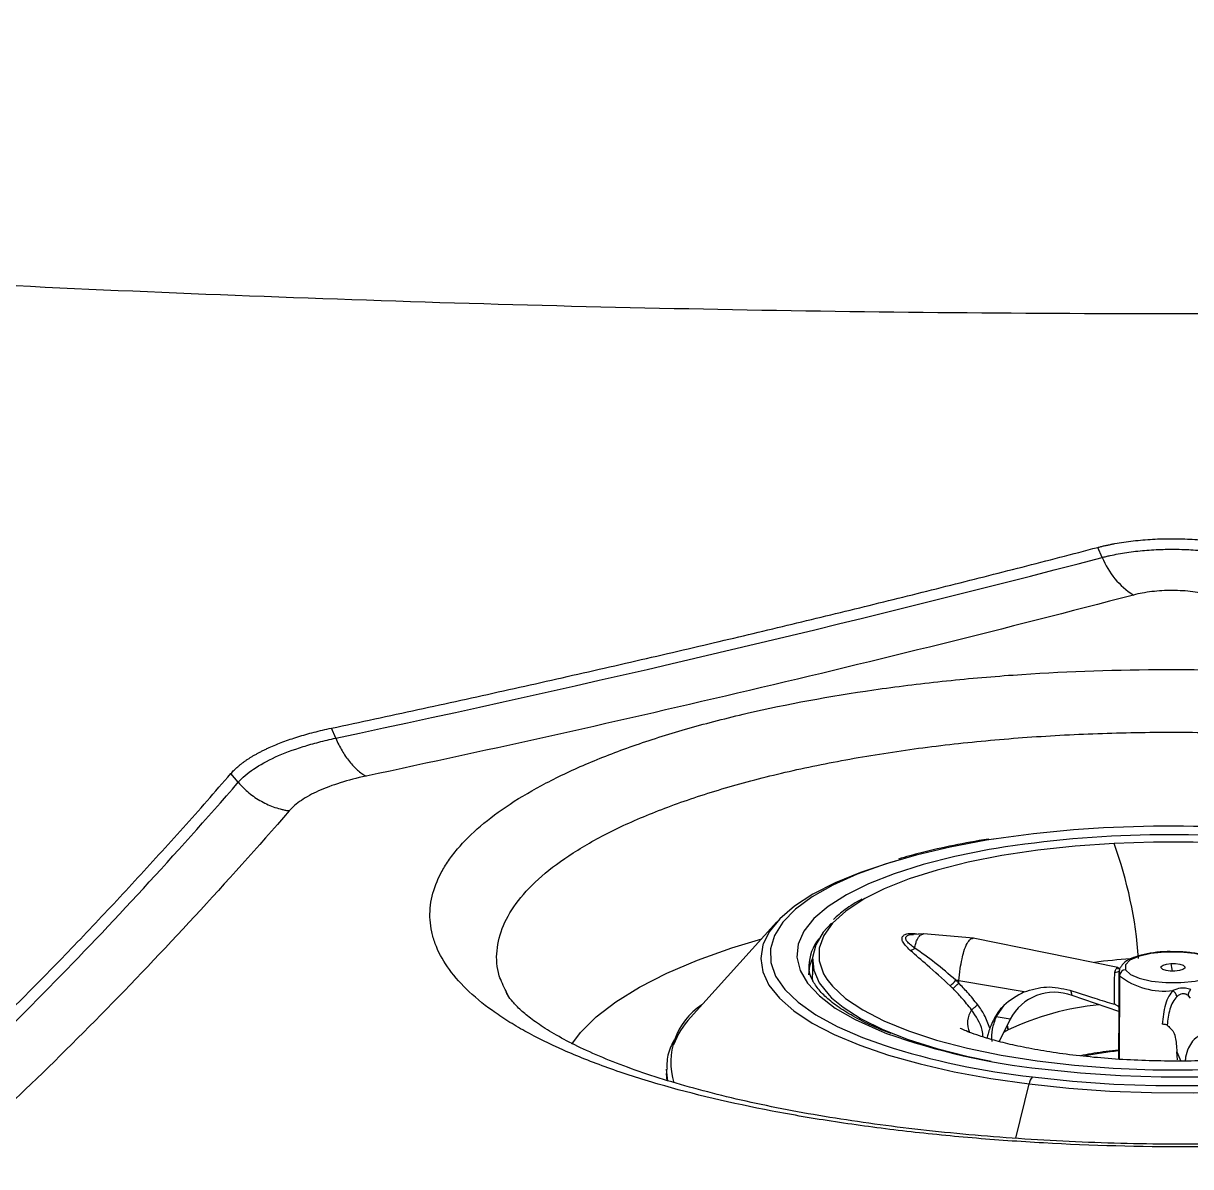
# Model space of a CAD drawing. Extents: x 398 to 508, y 623 to 782.
# Drawn here: x 440.083 to 443.907, y 656.943 to 660.687 of the extents above; entities that cross this region are included whole.
import ezdxf

# ---------------------------------------------------------------- set-up
doc = ezdxf.new("R2010")
doc.units = 0
doc.header["$MEASUREMENT"] = 0
doc.layers.add('GEOMETRY', color=2, linetype='Continuous', lineweight=25)

msp = doc.modelspace()

# ---------------------------------------------------------------- linework, layer by layer
at = {"layer": 'GEOMETRY'}
for p, q in [((443.6179, 658.9377), (443.6029, 658.9705)), ((441.1067, 658.3458), (441.0926, 658.3786)), ((440.7875, 658.2013), (440.7634, 658.2297)), ((442.5523, 657.7447), (442.2686, 657.4308)), ((443.0329, 657.7053), (442.9965, 657.7032)), ((443.1956, 657.6905), (443.0324, 657.7053)), ((443.6691, 657.5949), (443.1946, 657.6907)), ((442.6685, 657.6186), (442.6683, 657.5704)), ((443.6723, 657.5774), (443.6718, 657.4656)), ((443.6748, 657.5679), (443.6736, 657.2943)), ((441.6664, 657.5145), (441.6653, 657.517)), ((443.1475, 657.5438), (443.1482, 657.5515)), ((443.3618, 657.515), (443.1482, 657.5515)), ((443.5192, 657.5027), (443.515, 657.5193)), ((441.672, 657.5019), (441.6664, 657.5145)), ((443.6718, 657.451), (443.5192, 657.5027)), ((443.9065, 657.4944), (443.9009, 657.5019)), ((443.2704, 657.433), (443.2981, 657.4723)), ((443.6718, 657.4656), (443.6711, 657.2945)), ((443.3163, 657.4252), (443.2704, 657.433)), ((443.3163, 657.4252), (443.2806, 657.3523)), ((443.3067, 657.4058), (443.3095, 657.3904)), ((443.8642, 657.2923), (443.8626, 657.3183)), ((443.8626, 657.3183), (443.875, 657.2885)), ((442.1907, 657.2609), (442.1906, 657.2481)), ((442.1948, 657.2223), (442.1907, 657.2618)), ((442.1923, 657.2234), (442.1906, 657.2481)), ((443.3352, 657.0356), (443.3783, 657.2135))]:
    msp.add_line(p, q, dxfattribs=at)
at = {"layer": 'GEOMETRY', "flags": 128}
for points in [[(443.2621, 658.0152), (443.2385, 658.0114), (443.1196, 657.9892), (443.0086, 657.9632), (442.9068, 657.9334), (442.8154, 657.9004), (442.7353, 657.8645), (442.6674, 657.826), (442.6125, 657.7854), (442.5711, 657.7432), (442.5438, 657.6997), (442.5307, 657.6555), (442.5321, 657.611), (442.5479, 657.5668), (442.578, 657.5233), (442.622, 657.481), (442.6795, 657.4404), (442.7498, 657.4018), (442.8321, 657.3658), (442.903, 657.3402)], [(443.2698, 657.9846), (443.2479, 657.9809), (443.1352, 657.9583), (443.0308, 657.932), (442.936, 657.9021), (442.852, 657.8691), (442.7796, 657.8333), (442.7198, 657.7951), (442.6733, 657.755), (442.6405, 657.7136), (442.6219, 657.6711), (442.6177, 657.6282), (442.628, 657.5854), (442.6525, 657.5431), (442.6911, 657.5019), (442.7433, 657.4622), (442.8085, 657.4245), (442.8858, 657.3892), (442.9112, 657.3792)], [(443.6566, 658.0014), (443.5296, 657.9926), (443.4067, 657.9792), (443.2893, 657.9615), (443.179, 657.9397), (443.0772, 657.914), (442.985, 657.8848), (442.9037, 657.8523), (442.8406, 657.8207)], [(444.8514, 657.8174), (444.7972, 657.8447), (444.7161, 657.8778), (444.6242, 657.9078), (444.5225, 657.9343), (444.4124, 657.957), (444.2951, 657.9756), (444.1723, 657.99), (444.0454, 657.9998), (443.9161, 658.005), (443.7859, 658.0055), (443.6566, 658.0014)], [(442.9397, 657.9435), (442.9208, 657.9379), (442.8263, 657.9064), (442.7424, 657.8719), (442.6698, 657.8349), (442.6093, 657.7956), (442.5616, 657.7545), (442.5271, 657.7121), (442.5069, 657.6709)], [(442.8406, 657.8207), (442.8344, 657.8172), (442.7777, 657.7797), (442.7346, 657.7403), (442.7055, 657.6996), (442.6908, 657.658), (442.6906, 657.6162), (442.705, 657.5745), (442.7161, 657.5562)], [(442.7312, 657.7401), (442.7041, 657.7106), (442.6794, 657.6696), (442.6689, 657.6279), (442.6727, 657.586), (442.6908, 657.5445), (442.723, 657.5038), (442.731, 657.4959)], [(441.8806, 657.3437), (441.9089, 657.3815), (441.96, 657.4329), (442.0244, 657.4827), (442.1015, 657.5306), (442.1909, 657.5761), (442.2919, 657.6191), (442.4039, 657.6591), (442.5022, 657.6893)], [(442.5069, 657.6709), (442.5061, 657.6686), (442.4989, 657.6247), (442.5056, 657.5807), (442.5261, 657.5371), (442.5602, 657.4944), (442.6075, 657.4529), (442.6675, 657.4131), (442.7397, 657.3754), (442.8232, 657.3403), (442.9173, 657.308), (443.021, 657.2789), (443.1331, 657.2533), (443.2527, 657.2314), (443.3783, 657.2135)], [(443.3783, 657.2135), (443.5088, 657.1998), (443.6427, 657.1903), (443.7788, 657.1853), (443.9157, 657.1847), (444.0518, 657.1886), (444.1859, 657.1969), (444.3165, 657.2095), (444.4423, 657.2264), (444.5621, 657.2472), (444.6745, 657.2719), (444.7785, 657.3001), (444.8729, 657.3316), (444.9568, 657.3661), (445.0294, 657.4031), (445.0899, 657.4424), (445.1376, 657.4835), (445.1722, 657.5259), (445.1931, 657.5694), (445.2003, 657.6133), (445.1936, 657.6573), (445.1851, 657.679)], [(444.0048, 657.6032), (443.9891, 657.6183), (443.9598, 657.6311), (443.9196, 657.6405), (443.8726, 657.6454), (443.8233, 657.6454), (443.7766, 657.6405), (443.7371, 657.6312), (443.7085, 657.6184), (443.6937, 657.6034), (443.6942, 657.5875)], [(442.6565, 657.5705), (442.6604, 657.6008), (442.6687, 657.6246)], [(443.6942, 657.5875), (443.7099, 657.5724), (443.7393, 657.5596), (443.7794, 657.5502), (443.8265, 657.5453), (443.8757, 657.5453), (443.9224, 657.5502), (443.962, 657.5595), (443.9905, 657.5723), (444.0053, 657.5874), (444.0048, 657.6032)], [(443.8561, 657.5828), (443.8407, 657.583), (443.8267, 657.5851), (443.8162, 657.5888), (443.8107, 657.5934), (443.8111, 657.5983), (443.8174, 657.6028), (443.8286, 657.6062), (443.843, 657.6079)], [(443.843, 657.6079), (443.8583, 657.6077), (443.8723, 657.6056), (443.8829, 657.602), (443.8883, 657.5973), (443.8879, 657.5924), (443.8816, 657.5879), (443.8704, 657.5846), (443.8561, 657.5828)], [(442.6703, 657.5478), (442.6691, 657.5557), (442.6683, 657.5704)], [(442.7161, 657.5562), (442.7339, 657.5335), (442.7767, 657.4938), (442.8331, 657.4559), (442.9022, 657.4201), (442.9832, 657.3871), (443.0752, 657.3571), (443.1768, 657.3306), (443.287, 657.3078), (443.4042, 657.2892), (443.527, 657.2749), (443.6539, 657.265), (443.7832, 657.2598), (443.9134, 657.2593), (444.0428, 657.2635)], [(443.9075, 657.5227), (443.9052, 657.5197), (443.9032, 657.5166), (443.9016, 657.5136), (443.9004, 657.5106), (443.8998, 657.5079), (443.8996, 657.5055), (443.9, 657.5035), (443.9009, 657.5019)], [(442.731, 657.4959), (442.7688, 657.4645), (442.8278, 657.4269), (442.8992, 657.3917), (442.9821, 657.3591), (443.0755, 657.3296), (443.1783, 657.3036), (443.254, 657.2878)], [(443.4197, 657.2628), (443.547, 657.2495), (443.678, 657.2408), (443.8109, 657.2366), (443.9443, 657.2371), (444.0766, 657.2422), (444.2062, 657.2519), (444.3317, 657.2661), (444.4514, 657.2845), (444.5642, 657.3071), (444.6685, 657.3335), (444.7633, 657.3633), (444.7746, 657.3674)], [(443.389, 657.2364), (443.5208, 657.2226), (443.6563, 657.2133), (443.7939, 657.2086), (443.932, 657.2085), (444.0693, 657.2131), (444.2042, 657.2223), (444.3352, 657.236), (444.4608, 657.254), (444.5798, 657.2762), (444.6908, 657.3023), (444.7925, 657.332), (444.8095, 657.3376)]]:
    msp.add_lwpolyline(points, dxfattribs=at)
at = {"layer": 'GEOMETRY'}
for centre, radius, start, end in [((443.8616, 659.0357), 0.2627, 201.9085, 237.3554), ((443.8374, 654.1498), 3.908, 83.0487, 98.4647), ((443.8388, 654.4026), 3.627, 83.0183, 99.0253), ((442.3402, 657.5237), 1.4003, 4.128, 19.9444), ((442.8087, 657.5945), 0.1522, 141.8988, 177.8411), ((443.825, 655.8015), 1.8251, 93.6222, 97.3182), ((443.9972, 657.621), 0.1548, 184.8795, 194.3325), ((443.6625, 657.5986), 0.0189, 260.8419, 309.4542), ((443.6926, 657.5776), 0.0203, 180.3777, 208.5632), ((443.695, 657.5672), 0.0203, 92.2885, 178.1047), ((443.8194, 657.7517), 0.2339, 231.7936, 277.4048), ((442.8123, 657.8579), 0.4461, 313.5829, 316.9068), ((442.6759, 658.0055), 0.66, 313.3609, 315.6096), ((443.8164, 657.4829), 0.0496, 20.2376, 48.0427), ((443.4608, 657.3512), 0.1624, 68.9179, 152.8546), ((442.4288, 657.2844), 0.2246, 122.9908, 197.4518), ((443.2515, 657.4136), 0.075, 145.2719, 204.6493), ((443.6954, 656.5758), 0.9015, 95.6195, 115.3499), ((442.4652, 657.2475), 0.2688, 137.0257, 159.4749), ((443.6595, 659.4781), 2.2283, 250.3767, 263.8209), ((443.4725, 657.0897), 0.3421, 118.4589, 121.1975), ((443.6664, 659.7255), 2.5045, 252.2511, 263.6397), ((443.8069, 656.0342), 1.2944, 96.0162, 101.0004), ((443.4246, 657.2058), 0.0469, 139.3197, 170.5358)]:
    msp.add_arc(centre, radius, start, end, dxfattribs=at)
for points, knots in [([(452.621, 660.2311), (451.744, 660.1305), (449.8546, 659.9478), (446.9224, 659.7754), (443.8478, 659.7152), (440.7733, 659.7754), (437.7202, 659.955), (434.7097, 660.2531), (432.7453, 660.5297), (431.777, 660.6866)], [0.1398493, 0.1398493, 0.1398493, 0.1398493, 0.25, 0.375, 0.5, 0.625, 0.75, 0.875, 1, 1, 1, 1]), ([(441.0926, 658.3786), (441.1399, 658.3887), (441.2343, 658.4088), (441.3756, 658.4393), (441.5163, 658.47), (441.6564, 658.5009), (441.7958, 658.532), (441.9346, 658.5634), (442.0727, 658.5949), (442.2102, 658.6267), (442.3865, 658.6679), (442.6013, 658.719), (442.8542, 658.7804), (443.1053, 658.8428), (443.3547, 658.9059), (443.5203, 658.949), (443.6029, 658.9705)], [0, 0, 0, 0, 0.056582, 0.11291, 0.168982, 0.224798, 0.280356, 0.335656, 0.390698, 0.445479, 0.500001, 0.6014, 0.702104, 0.802108, 0.901407, 1, 1, 1, 1]), ([(443.6029, 658.9705), (443.6064, 658.9714), (443.6136, 658.9732), (443.6245, 658.9758), (443.6358, 658.9783), (443.6472, 658.9806), (443.6646, 658.984), (443.6885, 658.9879), (443.7193, 658.992), (443.7508, 658.9952), (443.7935, 658.9982), (443.8479, 658.9998), (443.9022, 658.998), (443.9449, 658.9948), (443.9764, 658.9915), (444.0071, 658.9874), (444.0337, 658.9829), (444.0561, 658.9784), (444.0748, 658.9742), (444.0867, 658.9712), (444.0927, 658.9696)], [0, 0, 0, 0, 0.024894, 0.049817, 0.074795, 0.099852, 0.125011, 0.187456, 0.250082, 0.31267, 0.375152, 0.500032, 0.624907, 0.687355, 0.749967, 0.812559, 0.875025, 0.916875, 0.958496, 1, 1, 1, 1]), ([(443.6179, 658.9377), (443.622, 658.9388), (443.6263, 658.9398), (443.6349, 658.9419), (443.6393, 658.9429), (443.6524, 658.9458), (443.6614, 658.9475), (443.6886, 658.9525), (443.7075, 658.9554), (443.7368, 658.9588), (443.7467, 658.9598), (443.7666, 658.9616), (443.7766, 658.9623), (443.8067, 658.964), (443.827, 658.9646), (443.8677, 658.9645), (443.8884, 658.9639), (443.9287, 658.9615), (443.9484, 658.9597), (443.9873, 658.955), (444.0064, 658.9521), (444.034, 658.947), (444.043, 658.9451), (444.0562, 658.9422), (444.0605, 658.9412), (444.0691, 658.9391), (444.0734, 658.938), (444.0776, 658.9369)], [0, 0, 0, 0, 0.03125, 0.03125, 0.0625, 0.0625, 0.125, 0.125, 0.25, 0.25, 0.3125, 0.3125, 0.375, 0.375, 0.5, 0.5, 0.625, 0.625, 0.75, 0.75, 0.875, 0.875, 0.9375, 0.9375, 0.96875, 0.96875, 1, 1, 1, 1]), ([(443.9751, 658.814), (443.9657, 658.8165), (443.9559, 658.8187), (443.9356, 658.8225), (443.9249, 658.8241), (443.9034, 658.8267), (443.8924, 658.8277), (443.87, 658.8291), (443.8586, 658.8294), (443.8359, 658.8295), (443.8247, 658.8291), (443.8024, 658.8278), (443.7913, 658.8269), (443.7588, 658.8231), (443.7386, 658.8194), (443.7199, 658.8145)], [0, 0, 0, 0, 0.125, 0.125, 0.25, 0.25, 0.375, 0.375, 0.5, 0.5, 0.625, 0.625, 0.75, 0.75, 1, 1, 1, 1]), ([(444.7368, 658.5136), (444.5866, 658.5334), (444.4332, 658.5479), (444.1985, 658.5622), (444.1194, 658.5657), (443.9996, 658.569), (443.9594, 658.5698), (443.879, 658.5707), (443.8389, 658.5708), (443.639, 658.5698), (443.4813, 658.5638), (443.2866, 658.5499), (443.2478, 658.5468), (443.1705, 658.54), (443.1319, 658.5362), (443.0173, 658.524), (442.9427, 658.5147), (442.7243, 658.4832), (442.5857, 658.4576), (442.4214, 658.4196), (442.389, 658.4117), (442.3256, 658.3955), (442.2946, 658.3871), (442.2039, 658.3613), (442.1462, 658.3432), (442.0365, 658.3051), (441.9844, 658.2852), (441.9106, 658.254), (441.8867, 658.2433), (441.8403, 658.2216), (441.8179, 658.2104), (441.7103, 658.1543), (441.6388, 658.1072), (441.5524, 658.0336), (441.5272, 658.0085), (441.4948, 657.9702), (441.4849, 657.9573), (441.4672, 657.9315), (441.4593, 657.9186), (441.4248, 657.8541), (441.4126, 657.8023), (441.4167, 657.7375), (441.4185, 657.7246), (441.4241, 657.6986), (441.4279, 657.6857), (441.4422, 657.6472), (441.4555, 657.622), (441.5067, 657.5476), (441.5556, 657.4997), (441.636, 657.442), (441.653, 657.4306), (441.6886, 657.4082), (441.7072, 657.3972), (441.7655, 657.3649), (441.8076, 657.3441), (441.8982, 657.304), (441.9468, 657.2847), (442.0244, 657.257), (442.0512, 657.2479), (442.1063, 657.2302), (442.1345, 657.2215), (442.2784, 657.1797), (442.4028, 657.1504), (442.6031, 657.112), (442.6722, 657.1002), (442.7793, 657.0839), (442.8157, 657.0787), (442.889, 657.0688), (442.926, 657.0642), (443.038, 657.0511), (443.1141, 657.0434), (443.2692, 657.0301), (443.3473, 657.0247), (443.5827, 657.0115), (443.7412, 657.0071), (443.9413, 657.0071), (443.9815, 657.0074), (444.0618, 657.0085), (444.1017, 657.0094), (444.2208, 657.0127), (444.2992, 657.0161), (444.4542, 657.0249), (444.5309, 657.0304), (444.6444, 657.0404), (444.682, 657.044), (444.7567, 657.0517), (444.794, 657.0559), (444.9778, 657.0782), (445.1161, 657.1001), (445.311, 657.1393), (445.3738, 657.1534), (445.4649, 657.1762), (445.4947, 657.1841), (445.553, 657.2003), (445.5813, 657.2087), (445.7189, 657.2515), (445.8167, 657.2891), (445.9236, 657.3406), (445.9442, 657.3512), (445.9838, 657.3727), (446.0029, 657.3837), (446.0573, 657.4171), (446.0897, 657.44), (446.1761, 657.5101), (446.2191, 657.559), (446.2542, 657.6228), (446.2603, 657.6358), (446.2704, 657.6617), (446.2745, 657.6746), (446.2838, 657.7136), (446.2884, 657.7658), (446.2776, 657.8184), (446.2636, 657.8578), (446.258, 657.871), (446.2447, 657.8974), (446.2371, 657.9106), (446.1942, 657.9761), (446.1452, 658.027), (446.0498, 658.1007), (446.0144, 658.1249), (445.9557, 658.1604), (445.9351, 658.1721), (445.8927, 658.1951), (445.8707, 658.2064), (445.7568, 658.2617), (445.6538, 658.3026), (445.5099, 658.3495), (445.4803, 658.3586), (445.4197, 658.3765), (445.3887, 658.3852), (445.2944, 658.4103), (445.2295, 658.4259), (445.0287, 658.4693), (444.8869, 658.4937), (444.7368, 658.5136)], [0, 0, 0, 0, 0.03125, 0.03125, 0.046875, 0.046875, 0.054688, 0.054688, 0.0625, 0.0625, 0.09375, 0.09375, 0.101563, 0.101563, 0.109375, 0.109375, 0.125, 0.125, 0.15625, 0.15625, 0.164063, 0.164063, 0.171875, 0.171875, 0.1875, 0.1875, 0.203125, 0.203125, 0.210938, 0.210938, 0.21875, 0.21875, 0.25, 0.25, 0.265625, 0.265625, 0.273438, 0.273438, 0.28125, 0.28125, 0.3125, 0.3125, 0.320313, 0.320313, 0.328125, 0.328125, 0.34375, 0.34375, 0.375, 0.375, 0.382813, 0.382813, 0.390625, 0.390625, 0.40625, 0.40625, 0.421875, 0.421875, 0.429688, 0.429688, 0.4375, 0.4375, 0.46875, 0.46875, 0.484375, 0.484375, 0.492188, 0.492188, 0.5, 0.5, 0.515625, 0.515625, 0.53125, 0.53125, 0.5625, 0.5625, 0.570313, 0.570313, 0.578125, 0.578125, 0.59375, 0.59375, 0.609375, 0.609375, 0.617188, 0.617188, 0.625, 0.625, 0.65625, 0.65625, 0.671875, 0.671875, 0.679688, 0.679688, 0.6875, 0.6875, 0.71875, 0.71875, 0.726563, 0.726563, 0.734375, 0.734375, 0.75, 0.75, 0.78125, 0.78125, 0.789063, 0.789063, 0.796875, 0.796875, 0.8125, 0.828125, 0.828125, 0.835938, 0.835938, 0.84375, 0.84375, 0.875, 0.875, 0.890625, 0.890625, 0.898438, 0.898438, 0.90625, 0.90625, 0.9375, 0.9375, 0.945313, 0.945313, 0.953125, 0.953125, 0.96875, 0.96875, 1, 1, 1, 1]), ([(440.7634, 658.2297), (440.7651, 658.2316), (440.7685, 658.2355), (440.774, 658.2412), (440.7799, 658.2469), (440.7861, 658.2525), (440.7927, 658.2581), (440.7997, 658.2636), (440.807, 658.269), (440.8147, 658.2744), (440.8227, 658.2797), (440.8311, 658.2849), (440.8399, 658.2901), (440.849, 658.2953), (440.8585, 658.3003), (440.8683, 658.3053), (440.8785, 658.3103), (440.8925, 658.3167), (440.9107, 658.3246), (440.9335, 658.3336), (440.9574, 658.3422), (440.9824, 658.3503), (441.0084, 658.3581), (441.0354, 658.3654), (441.0634, 658.3723), (441.0829, 658.3765), (441.0926, 658.3786)], [0, 0, 0, 0, 0.031151, 0.062249, 0.093308, 0.124343, 0.155367, 0.186395, 0.217442, 0.248522, 0.279649, 0.310837, 0.342101, 0.373455, 0.404912, 0.436486, 0.46819, 0.500039, 0.563213, 0.625977, 0.688439, 0.750705, 0.812885, 0.875088, 0.937423, 1, 1, 1, 1]), ([(441.6653, 657.517), (441.6567, 657.5339), (441.6345, 657.5775), (441.6312, 657.65), (441.6512, 657.7326), (441.7003, 657.8146), (441.7774, 657.8944), (441.8807, 657.971), (442.0089, 658.0432), (442.1609, 658.1097), (442.3339, 658.17), (442.5257, 658.2233), (442.7345, 658.2687), (442.9568, 658.306), (443.1904, 658.3347), (443.4326, 658.3543), (443.6799, 658.3649), (443.9294, 658.3664), (444.1778, 658.3581), (444.4228, 658.3414), (444.5797, 658.3227), (444.6579, 658.3133)], [0, 0, 0, 0, 0.034315, 0.08844, 0.142739, 0.196863, 0.250796, 0.304903, 0.358834, 0.412382, 0.466102, 0.51965, 0.572958, 0.626437, 0.679746, 0.73306, 0.786545, 0.839859, 0.893183, 0.946677, 1, 1, 1, 1]), ([(440.7875, 658.2013), (440.8005, 658.2163), (440.8174, 658.231), (440.8583, 658.2587), (440.8821, 658.2719), (440.9365, 658.2965), (440.9667, 658.3078), (441.0164, 658.3233), (441.0335, 658.3282), (441.0692, 658.3374), (441.0877, 658.3418), (441.1067, 658.3458)], [0, 0, 0, 0, 0.25, 0.25, 0.5, 0.5, 0.75, 0.75, 0.875, 0.875, 1, 1, 1, 1]), ([(441.1067, 658.3458), (441.113, 658.3311), (441.1268, 658.3038), (441.1428, 658.2802), (441.16, 658.2587), (441.1689, 658.2493), (441.1826, 658.2373), (441.1873, 658.2336), (441.1967, 658.227), (441.2014, 658.2241), (441.2061, 658.2216)], [0, 0, 0, 0, 0.25, 0.5, 0.5, 0.75, 0.75, 0.875, 0.875, 1, 1, 1, 1]), ([(438.3112, 655.9632), (438.3339, 655.9821), (438.3789, 656.0198), (438.4458, 656.0753), (438.5115, 656.1295), (438.576, 656.1826), (438.6977, 656.2823), (438.8763, 656.4279), (439.1115, 656.6208), (439.3371, 656.8093), (439.5622, 657.0041), (439.797, 657.2165), (439.9894, 657.4021), (440.1303, 657.5438), (440.2102, 657.6256), (440.2899, 657.7086), (440.3694, 657.7928), (440.4486, 657.878), (440.5276, 657.9644), (440.6064, 658.0518), (440.6849, 658.14), (440.7373, 658.1999), (440.7634, 658.2297)], [0, 0, 0, 0, 0.027747, 0.055013, 0.081796, 0.108095, 0.133909, 0.230742, 0.326977, 0.422599, 0.507892, 0.604124, 0.711295, 0.743937, 0.776441, 0.808806, 0.841031, 0.873114, 0.905053, 0.936848, 0.968497, 1, 1, 1, 1]), ([(441.2061, 658.2216), (441.176, 658.2152), (441.1479, 658.2079), (441.0957, 658.1917), (441.072, 658.1827), (441.0291, 658.1634), (441.0102, 658.1532), (440.9861, 658.1368), (440.9787, 658.1312), (440.9654, 658.1198), (440.9596, 658.114), (440.9545, 658.108)], [0, 0, 0, 0, 0.25, 0.25, 0.5, 0.5, 0.75, 0.75, 0.875, 0.875, 1, 1, 1, 1]), ([(438.3283, 655.9281), (438.4311, 656.0141), (438.5335, 656.0988), (438.7382, 656.2668), (438.8405, 656.3502), (439.0449, 656.5175), (439.147, 656.6015), (439.3511, 656.7724), (439.4529, 656.8593), (439.6567, 657.0386), (439.7587, 657.131), (439.963, 657.3238), (440.065, 657.4244), (440.2701, 657.6334), (440.3732, 657.7418), (440.5799, 657.966), (440.6835, 658.082), (440.7875, 658.2013)], [0, 0, 0, 0, 0.125, 0.125, 0.25, 0.25, 0.375, 0.375, 0.5, 0.5, 0.625, 0.625, 0.75, 0.75, 0.875, 0.875, 1, 1, 1, 1]), ([(440.7875, 658.2013), (440.7982, 658.1886), (440.8216, 658.1657), (440.8486, 658.1472), (440.8775, 658.131), (440.8924, 658.1244), (440.9153, 658.1166), (440.9231, 658.1144), (440.9348, 658.1116), (440.9387, 658.1107), (440.9467, 658.1092), (440.9506, 658.1086), (440.9545, 658.108)], [0, 0, 0, 0, 0.25, 0.5, 0.5, 0.75, 0.75, 0.875, 0.875, 0.9375, 0.9375, 1, 1, 1, 1]), ([(440.9545, 658.108), (440.851, 657.9894), (440.7478, 657.8742), (440.5422, 657.6515), (440.4397, 657.5438), (440.2356, 657.3365), (440.1341, 657.2367), (439.9311, 657.0455), (439.8297, 656.954), (439.627, 656.7763), (439.5257, 656.6902), (439.3227, 656.5208), (439.221, 656.4375), (439.0176, 656.2716), (438.9158, 656.1889), (438.7119, 656.0222), (438.6099, 655.9381), (438.5076, 655.8526)], [0, 0, 0, 0, 0.125, 0.125, 0.25, 0.25, 0.375, 0.375, 0.5, 0.5, 0.625, 0.625, 0.75, 0.75, 0.875, 0.875, 1, 1, 1, 1]), ([(443.2448, 658.0151), (443.2446, 658.015), (443.2049, 658.0094), (443.1307, 657.9948), (443.0316, 657.9735), (442.9746, 657.9572), (442.9501, 657.9501)], [0, 0, 0, 0, 0.002163, 0.36383, 0.726005, 1, 1, 1, 1]), ([(442.83, 657.819), (442.8109, 657.8077), (442.775, 657.7865), (442.7493, 657.7631), (442.7373, 657.7523)], [0, 0, 0, 0, 0.5331883, 1, 1, 1, 1]), ([(442.989, 657.6506), (442.9833, 657.6562), (442.9725, 657.6668), (442.9631, 657.6807), (442.9609, 657.6919), (442.9661, 657.7002), (442.977, 657.7057), (442.9941, 657.7076), (443.0082, 657.7054), (443.0157, 657.7043)], [0, 0, 0, 0, 0.170956, 0.321287, 0.453559, 0.586551, 0.719486, 0.851778, 1, 1, 1, 1]), ([(443.0036, 657.6583), (442.9986, 657.662), (442.9887, 657.6694), (442.9775, 657.68), (442.9723, 657.6902), (442.9765, 657.698), (442.9859, 657.7029), (442.996, 657.703), (443, 657.7031)], [0, 0, 0, 0, 0.181555, 0.359014, 0.532628, 0.707703, 0.882778, 1, 1, 1, 1]), ([(443.0036, 657.6583), (443.0045, 657.6636), (443.0064, 657.6739), (443.0123, 657.6896), (443.0211, 657.702), (443.0288, 657.7038), (443.0324, 657.7046)], [0, 0, 0, 0, 0.185617, 0.360273, 0.702366, 1, 1, 1, 1]), ([(443.1482, 657.5515), (443.1496, 657.5646), (443.152, 657.5881), (443.1576, 657.621), (443.1649, 657.6502), (443.1745, 657.6744), (443.1855, 657.689), (443.1916, 657.6899), (443.1946, 657.6904)], [0, 0, 0, 0, 0.21781, 0.389631, 0.527408, 0.69686, 0.852812, 1, 1, 1, 1]), ([(443.0036, 657.6583), (443.0025, 657.6573), (443.0002, 657.6552), (442.9964, 657.6528), (442.9925, 657.651), (442.9902, 657.6507), (442.989, 657.6506)], [0, 0, 0, 0, 0.232227, 0.480789, 0.739394, 1, 1, 1, 1]), ([(443.1198, 657.5348), (443.0943, 657.558), (443.049, 657.5991), (443.0072, 657.635), (442.989, 657.6506)], [0, 0, 0, 0, 0.564345, 1, 1, 1, 1]), ([(443.138, 657.5531), (443.1152, 657.5729), (443.0703, 657.6119), (443.0256, 657.643), (443.0036, 657.6583)], [0, 0, 0, 0, 0.507393, 1, 1, 1, 1]), ([(443.8493, 657.6466), (443.8431, 657.6467), (443.8214, 657.6472), (443.7851, 657.6437), (443.7441, 657.6363), (443.7105, 657.6243), (443.6891, 657.6129), (443.6823, 657.6018), (443.6805, 657.5989)], [0, 0, 0, 0, 0.0833928, 0.2879004, 0.493561, 0.7027039, 0.9205869, 1, 1, 1, 1]), ([(443.982, 657.6244), (443.9753, 657.6273), (443.9584, 657.6347), (443.922, 657.6419), (443.8831, 657.6467), (443.8584, 657.6466), (443.8493, 657.6466)], [0, 0, 0, 0, 0.203064, 0.515855, 0.820962, 1, 1, 1, 1]), ([(442.9261, 657.3791), (442.9145, 657.3833), (442.8766, 657.3973), (442.823, 657.423), (442.7661, 657.4555), (442.7214, 657.4887), (442.6884, 657.5215), (442.6675, 657.553), (442.6574, 657.5788), (442.6577, 657.5941), (442.6578, 657.6002)], [0, 0, 0, 0, 0.062927, 0.204637, 0.345498, 0.48539, 0.62451, 0.763693, 0.905483, 1, 1, 1, 1]), ([(443.6595, 657.5799), (443.6599, 657.5822), (443.6606, 657.5861), (443.663, 657.5904), (443.6651, 657.5931), (443.6672, 657.5949), (443.6683, 657.5947), (443.669, 657.5946)], [0, 0, 0, 0, 0.24942, 0.439294, 0.607991, 0.770339, 1, 1, 1, 1]), ([(443.6713, 657.5888), (443.6708, 657.5896), (443.6696, 657.5915), (443.6673, 657.594), (443.667, 657.5944), (443.667, 657.5945)], [0, 0, 0, 0, 0.456717, 0.978403, 1, 1, 1, 1]), ([(443.669, 657.5946), (443.6691, 657.5946), (443.6703, 657.5948), (443.6717, 657.593), (443.6729, 657.5915)], [0, 0, 0, 0, 0.115242, 1, 1, 1, 1]), ([(443.6805, 657.5989), (443.6782, 657.5962), (443.6731, 657.5903), (443.6735, 657.5822), (443.6737, 657.5779)], [0, 0, 0, 0, 0.458556, 1, 1, 1, 1]), ([(443.6578, 657.4743), (443.6578, 657.4926), (443.6578, 657.5196), (443.658, 657.556), (443.659, 657.5722), (443.6595, 657.5799)], [0, 0, 0, 0, 0.521467, 0.771559, 1, 1, 1, 1]), ([(443.129, 657.5256), (443.1273, 657.5273), (443.1243, 657.5304), (443.1212, 657.5334), (443.1198, 657.5348)], [0, 0, 0, 0, 0.559764, 1, 1, 1, 1]), ([(443.1898, 657.4563), (443.1791, 657.4697), (443.1598, 657.4938), (443.1385, 657.5159), (443.129, 657.5256)], [0, 0, 0, 0, 0.560391, 1, 1, 1, 1]), ([(443.1482, 657.5515), (443.1463, 657.5518), (443.1429, 657.5524), (443.1395, 657.5529), (443.138, 657.5531)], [0, 0, 0, 0, 0.56, 1, 1, 1, 1]), ([(443.1475, 657.5438), (443.1458, 657.5455), (443.1426, 657.5487), (443.1394, 657.5518), (443.138, 657.5531)], [0, 0, 0, 0, 0.559876, 1, 1, 1, 1]), ([(443.2102, 657.4725), (443.1991, 657.4864), (443.1793, 657.5111), (443.1572, 657.5338), (443.1475, 657.5438)], [0, 0, 0, 0, 0.560335, 1, 1, 1, 1]), ([(443.3618, 657.515), (443.3861, 657.5226), (443.4347, 657.5376), (443.4859, 657.5262), (443.5115, 657.5205)], [0, 0, 0, 0, 0.499899, 1, 1, 1, 1]), ([(443.5115, 657.5205), (443.5387, 657.5118), (443.5874, 657.4963), (443.6362, 657.481), (443.6578, 657.4743)], [0, 0, 0, 0, 0.557908, 1, 1, 1, 1]), ([(443.8496, 657.5197), (443.8446, 657.5137), (443.8333, 657.4998), (443.8199, 657.4624), (443.8167, 657.4309), (443.8144, 657.4091)], [0, 0, 0, 0, 0.194071, 0.442808, 1, 1, 1, 1]), ([(443.9075, 657.5227), (443.9021, 657.5244), (443.8916, 657.5277), (443.8712, 657.5277), (443.8577, 657.5227), (443.8496, 657.5197)], [0, 0, 0, 0, 0.295814, 0.575948, 1, 1, 1, 1]), ([(446.0317, 657.4936), (446.0314, 657.4927), (446.0293, 657.4879), (446.0187, 657.4718), (445.9962, 657.446), (445.9617, 657.4155), (445.916, 657.3827), (445.8593, 657.3487), (445.7906, 657.3137), (445.7098, 657.2783), (445.6171, 657.2434), (445.5131, 657.2095), (445.3985, 657.1773), (445.2744, 657.1473), (445.1418, 657.1199), (445.0018, 657.0954), (444.8556, 657.0742), (444.7047, 657.0563), (444.5493, 657.0417), (444.3898, 657.0302), (444.2259, 657.0219), (444.0589, 657.017), (443.89, 657.0154), (443.7204, 657.0173), (443.5515, 657.0226), (443.3846, 657.0314), (443.2209, 657.0434), (443.0616, 657.0585), (442.9081, 657.0767), (442.7603, 657.0979), (442.6185, 657.1221), (442.4829, 657.1492), (442.3547, 657.1791), (442.235, 657.2113), (442.1249, 657.2455), (442.0254, 657.2813), (441.9374, 657.3179), (441.8617, 657.3547), (441.7986, 657.3908), (441.7489, 657.4247), (441.7115, 657.4558), (441.6855, 657.4829), (441.6705, 657.5032), (441.6667, 657.5109), (441.6652, 657.514)], [0, 0, 0, 0, 0.004779, 0.027791, 0.052193, 0.075418, 0.097567, 0.11996, 0.142961, 0.166563, 0.190704, 0.215292, 0.240217, 0.265371, 0.29065, 0.315959, 0.341215, 0.366364, 0.391192, 0.416339, 0.441695, 0.467221, 0.49287, 0.518588, 0.544306, 0.56996, 0.595501, 0.620889, 0.646057, 0.670954, 0.696036, 0.721188, 0.74636, 0.771477, 0.796463, 0.82123, 0.845687, 0.869744, 0.89333, 0.916399, 0.938627, 0.96139, 0.984349, 1, 1, 1, 1]), ([(443.3618, 657.515), (443.3384, 657.5021), (443.3022, 657.4821), (443.2672, 657.4374), (443.2555, 657.41), (443.2495, 657.396)], [0, 0, 0, 0, 0.473529, 0.73037, 1, 1, 1, 1]), ([(443.8629, 657.5), (443.8578, 657.4941), (443.847, 657.4817), (443.8358, 657.4497), (443.8326, 657.4239), (443.8304, 657.4065)], [0, 0, 0, 0, 0.22843, 0.478519, 1, 1, 1, 1]), ([(443.9009, 657.5019), (443.899, 657.5033), (443.8956, 657.5058), (443.8898, 657.5082), (443.8844, 657.5091), (443.8781, 657.5087), (443.8705, 657.5059), (443.8656, 657.5021), (443.8629, 657.5)], [0, 0, 0, 0, 0.182824, 0.322033, 0.445579, 0.56442, 0.763599, 1, 1, 1, 1]), ([(443.2102, 657.4725), (443.2082, 657.471), (443.2052, 657.4687), (443.201, 657.4655), (443.1979, 657.463), (443.1951, 657.4607), (443.192, 657.4582), (443.1907, 657.457), (443.1898, 657.4563)], [0, 0, 0, 0, 0.240748, 0.370382, 0.502553, 0.634347, 0.762901, 1, 1, 1, 1]), ([(443.2274, 657.3674), (443.2267, 657.375), (443.2236, 657.407), (443.2044, 657.435), (443.1898, 657.4563)], [0, 0, 0, 0, 0.2380748, 1, 1, 1, 1]), ([(443.2495, 657.396), (443.2442, 657.411), (443.2346, 657.4381), (443.2178, 657.4619), (443.2102, 657.4725)], [0, 0, 0, 0, 0.5506, 1, 1, 1, 1]), ([(443.6718, 657.4651), (443.6716, 657.4658), (443.6712, 657.4672), (443.6683, 657.4697), (443.6638, 657.4722), (443.6598, 657.4736), (443.6578, 657.4743)], [0, 0, 0, 0, 0.239009, 0.48193, 0.734651, 1, 1, 1, 1]), ([(443.2704, 657.433), (443.2651, 657.4197), (443.254, 657.3925), (443.2553, 657.3663), (443.2559, 657.353)], [0, 0, 0, 0, 0.48807, 1, 1, 1, 1]), ([(443.3095, 657.3904), (443.3086, 657.3933), (443.3072, 657.3981), (443.3066, 657.4029), (443.3063, 657.4049)], [0, 0, 0, 0, 0.595959, 1, 1, 1, 1]), ([(443.8304, 657.4065), (443.83, 657.4067), (443.829, 657.4073), (443.8253, 657.408), (443.8203, 657.4087), (443.8164, 657.409), (443.8144, 657.4091)], [0, 0, 0, 0, 0.265259, 0.518044, 0.761013, 1, 1, 1, 1]), ([(443.8304, 657.4065), (443.8338, 657.4029), (443.8398, 657.3967), (443.8463, 657.3905), (443.8491, 657.3878)], [0, 0, 0, 0, 0.561975, 1, 1, 1, 1]), ([(444.0097, 657.292), (443.9927, 657.2913), (443.943, 657.289), (443.8592, 657.2878), (443.7594, 657.2894), (443.6611, 657.2944), (443.5664, 657.3025), (443.4774, 657.3133), (443.3959, 657.3264), (443.3238, 657.341), (443.2628, 657.3563), (443.2158, 657.3705), (443.1823, 657.3826), (443.1617, 657.3913), (443.1518, 657.3964), (443.1525, 657.396), (443.1528, 657.3959)], [0, 0, 0, 0, 0.044727, 0.130327, 0.216201, 0.301996, 0.387187, 0.47132, 0.553915, 0.634457, 0.712425, 0.787344, 0.851605, 0.91264, 0.971001, 1, 1, 1, 1]), ([(443.2495, 657.396), (443.2475, 657.39), (443.2439, 657.3795), (443.2412, 657.3684), (443.24, 657.3636)], [0, 0, 0, 0, 0.569646, 1, 1, 1, 1]), ([(443.8491, 657.3878), (443.852, 657.3824), (443.858, 657.3715), (443.861, 657.3362), (443.8626, 657.3183)], [0, 0, 0, 0, 0.493307, 1, 1, 1, 1]), ([(444.0232, 657.3562), (444.0226, 657.3571), (444.0165, 657.3665), (443.9972, 657.3777), (443.9676, 657.3815), (443.9373, 657.3749), (443.9136, 657.356), (443.8988, 657.3298), (443.8914, 657.3075), (443.89, 657.2929), (443.8896, 657.2888)], [0, 0, 0, 0, 0.017068, 0.179056, 0.328138, 0.477219, 0.639207, 0.770914, 0.935166, 1, 1, 1, 1]), ([(442.2156, 657.3578), (442.2114, 657.3499), (442.1984, 657.3253), (442.1907, 657.2926), (442.1918, 657.2683), (442.1921, 657.262)], [0, 0, 0, 0, 0.259611, 0.80614, 1, 1, 1, 1]), ([(443.6712, 657.3237), (443.6578, 657.3224), (443.6173, 657.3184), (443.5754, 657.312), (443.5496, 657.3061), (443.5469, 657.3054)], [0, 0, 0, 0, 0.309377, 0.928492, 1, 1, 1, 1])]:
    msp.add_open_spline(points, degree=3, knots=knots, dxfattribs=at)
for points in [[(441.1067, 658.3458), (441.9431, 658.5231), (442.7804, 658.7185), (443.6179, 658.9377)], [(443.7199, 658.8145), (442.8814, 658.5947), (442.0433, 658.3989), (441.2061, 658.2216)]]:
    msp.add_open_spline(points, degree=3, dxfattribs=at)

doc.saveas('drawing.dxf')
